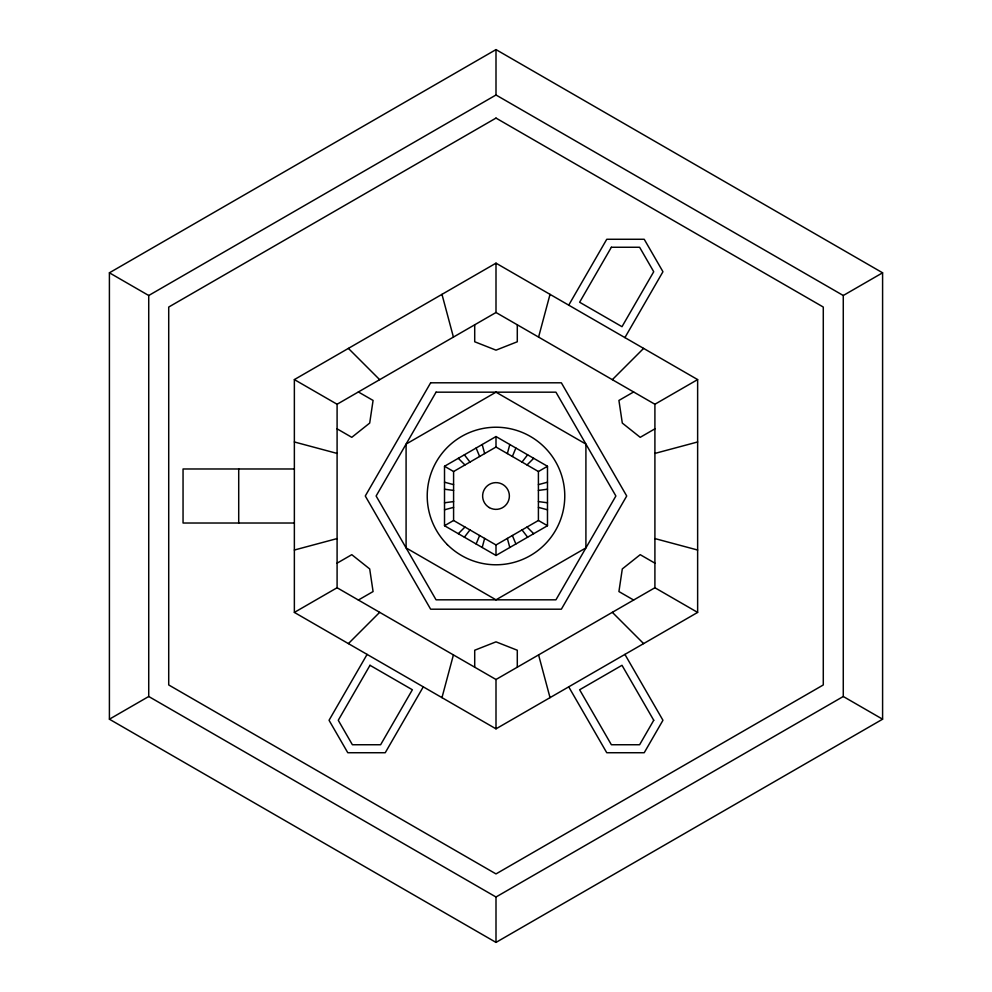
<?xml version="1.0" encoding="UTF-8"?>
<svg xmlns="http://www.w3.org/2000/svg" width="992" height="992" viewBox="0 0 992 992"><rect width="100%" height="100%" fill="white"/><g stroke="black" fill="none" stroke-linecap="round" stroke-linejoin="round"><path stroke-width="1.49" d="M441.973 697.636L453.418 654.906M482.199 547.485L484.642 538.408M507.358 453.592L509.801 444.515M538.582 337.094L550.027 294.364M476.123 543.976L479.632 535.519M512.368 456.481L515.877 448.024M367.09 654.398L329.046 720.279L347.783 752.73L385.243 752.73L423.274 686.848M568.726 305.152L606.757 239.27L644.217 239.27L662.954 271.721L624.91 337.602M464.38 537.205L469.96 529.939M522.04 462.061L527.62 454.795M348.39 643.61L379.663 612.337M458.304 533.696L464.963 527.037M527.037 464.963L533.696 458.304M612.337 379.663L643.61 348.39M109.405 272.8L496 49.6L882.595 272.8L882.595 719.2L496 942.4L109.405 719.2L109.405 272.8L148.726 295.504L148.726 696.496L496 897.004L843.274 696.496L843.274 295.504L496 94.996L148.726 295.504M294.364 379.589L496 263.165L697.636 379.589L697.636 612.411L496 728.835L294.364 612.411L294.364 379.589L337.094 404.252L496 312.505L654.906 404.252L654.906 587.748L496 679.495L337.094 587.748L337.094 404.252M444.515 466.277L496 436.542L547.485 466.277L547.485 525.723L496 555.458L444.515 525.723L444.515 466.277L453.592 471.522L496 447.032L538.408 471.522L538.408 520.478L496 544.968L453.592 520.478L453.592 471.522M337.094 563.158L351.788 554.677L369.694 568.924L373.079 591.554L358.372 600.036M633.628 391.964L618.921 400.446L622.306 423.076L640.212 437.323L654.906 428.842M109.405 719.2L148.726 696.496M294.364 612.411L337.094 587.748M444.515 525.723L453.592 520.478M538.408 471.522L547.485 466.277M654.906 404.252L697.636 379.589M843.274 295.504L882.595 272.8M294.364 550.027L337.094 538.582M444.515 509.801L453.592 507.358M538.408 484.642L547.485 482.199M654.906 453.418L697.636 441.973M444.515 502.783L453.592 501.58M538.408 490.42L547.485 489.217M294.364 468.98L183.049 468.98L183.049 523.02L294.364 523.02M444.515 489.217L453.592 490.42M538.408 501.58L547.485 502.783M294.364 441.973L337.094 453.418M444.515 482.199L453.592 484.642M538.408 507.358L547.485 509.801M654.906 538.582L697.636 550.027M358.372 391.964L373.079 400.446L369.694 423.076L351.788 437.323L337.094 428.842M654.906 563.158L640.212 554.677L622.306 568.924L618.921 591.554L633.628 600.036M538.408 520.478L547.485 525.723M654.906 587.748L697.636 612.411M843.274 696.496L882.595 719.2M348.39 348.39L379.663 379.663M458.304 458.304L464.963 464.963M527.037 527.037L533.696 533.696M612.337 612.337L643.61 643.61M464.38 454.795L469.96 462.061M522.04 529.939L527.62 537.205M624.91 654.398L662.954 720.279L644.217 752.73L606.757 752.73L568.726 686.848M476.123 448.024L479.632 456.481M512.368 535.519L515.877 543.976M441.973 294.364L453.418 337.094M482.199 444.515L484.642 453.592M507.358 538.408L509.801 547.485M538.582 654.906L550.027 697.636M517.291 324.793L517.291 341.769L496 350.151L474.709 341.769L474.709 324.793M517.291 667.207L517.291 650.231L496 641.849L474.709 650.231L474.709 667.207M496 49.6L496 94.996M496 263.165L496 312.505M496 436.542L496 447.032M496 544.968L496 555.458M496 679.495L496 728.835M496 897.004L496 942.4M238.712 468.98L238.712 523.02M430.64 382.8L365.279 496L430.64 609.2L561.36 609.2L626.721 496L561.36 382.8L430.64 382.8M436.058 392.175L376.117 496L436.058 599.825L555.942 599.825L615.883 496L555.942 392.175L436.058 392.175M370.004 665.297L338.26 720.279L352.383 744.744L380.63 744.744L412.374 689.762L370.004 665.297M611.37 247.256L579.626 302.238L621.996 326.69L653.728 271.721L639.617 247.256L611.37 247.256M653.74 720.279L639.617 744.744L611.37 744.744L579.626 689.762L621.996 665.297L653.74 720.279M496 118.085L168.714 307.049L168.714 684.951L496 873.915L823.286 684.951L823.286 307.049L496 118.085M496 392.175L406.088 444.094L406.088 547.906L496 599.825L585.912 547.906L585.912 444.094L496 392.175M489.304 507.582A13.38 13.38 0 0 0 509.38 496A13.38 13.38 0 0 0 489.304 484.418A13.38 13.38 0 0 0 489.304 507.582M447.367 544.633A68.77 68.77 0 0 0 562.427 513.806A68.77 68.77 0 0 0 478.194 429.573A68.77 68.77 0 0 0 447.367 544.633"/></g></svg>
